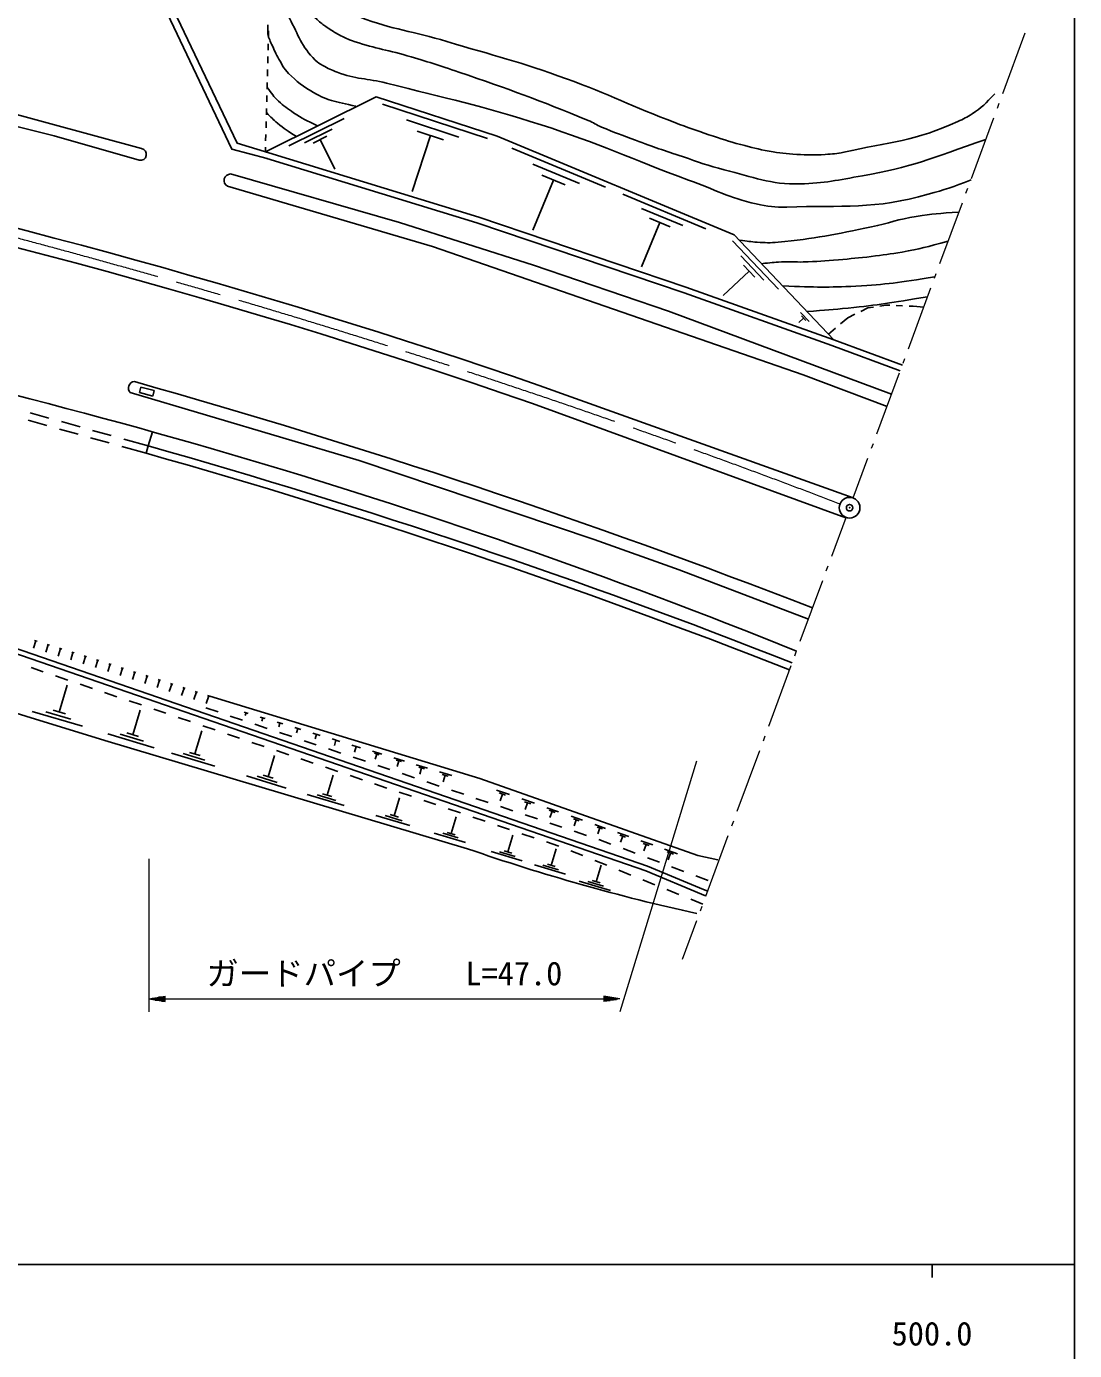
# Model space of a CAD drawing. Units: millimetres, scale not verified. Extents: x 40000 to 680000, y 20000 to 380000.
# Drawn here: x 498105 to 579000, y 198357 to 300552 of the extents above; entities that cross this region are included whole.
import ezdxf
from ezdxf.enums import TextEntityAlignment as Align

# ---------------------------------------------------------------- set-up
doc = ezdxf.new("R2010")
doc.units = ezdxf.units.MM
doc.header["$LTSCALE"] = 1000
doc.header["$PDMODE"] = 32
doc.header["$PDSIZE"] = 500
doc.linetypes.add('CHAIN', pattern=[18.5, 12, -1.5, 3.5, -1.5])
for name, color, linetype, lineweight in [('M-BGD', 7, 'Continuous', 25), ('M-BGD-HTXT', 7, 'Continuous', 13), ('M-BMK', 2, 'CHAIN', 13), ('M-BMK-SRVR', 3, 'Continuous', 25), ('M-STR-HTXT', 7, 'Continuous', 13), ('M-STR-STRD', 7, 'Continuous', 25), ('M-TTL-BAND', 7, 'Continuous', 25)]:
    doc.layers.add(name, color=color, linetype=linetype, lineweight=lineweight)
doc.layers.add('M-OTRS', color=6, linetype='Continuous')
doc.styles.add('ＭＳ ゴシック', font='')
doc.styles.get('ＭＳ ゴシック').set_extended_font_data('MS Gothic')

msp = doc.modelspace()

# ---------------------------------------------------------------- linework, layer by layer
at = {"layer": 'M-BGD'}
for p, q in [((516796, 300224), (516783, 299724)), ((516769, 299224), (516756, 298725)), ((516742, 298225), (516728, 297725)), ((516715, 297225), (516701, 296725)), ((516688, 296226), (516674, 295726)), ((516661, 295226), (516647, 294726)), ((525591, 294546), (533685, 291897)), ((516633, 294226), (516620, 293726)), ((518346, 291330), (522614, 293450)), ((527438, 293344), (531485, 292019)), ((516606, 293227), (516593, 292727)), ((519555, 291575), (521689, 292635)), ((528273, 292474), (530297, 291811)), ((516579, 292227), (516566, 291727)), ((520229, 291556), (521296, 292086)), ((520763, 291821), (521894, 289545)), ((529285, 292142), (527872, 287826)), ((516552, 291227), (516543, 290881)), ((535576, 291164), (542805, 288159)), ((537183, 289931), (540798, 288429)), ((538790, 288698), (537187, 284842)), ((537886, 289073), (539694, 288322)), ((544147, 287602), (550540, 284945)), ((545568, 286511), (548765, 285183)), ((546989, 285421), (545572, 282011)), ((546190, 285753), (547788, 285089)), ((552611, 284011), (556153, 280271)), ((553247, 282840), (555018, 280970)), ((553441, 282136), (554326, 281201)), ((553884, 281669), (551889, 279779)), ((563979, 278977), (564426, 279048)), ((564426, 279048), (564732, 279036)), ((565231, 279015), (565731, 278994)), ((558091, 278042), (557724, 277694)), ((557857, 278472), (558508, 277785)), ((557928, 278213), (558254, 277870)), ((560941, 277596), (561503, 278074)), ((561503, 278074), (562046, 278341)), ((562495, 278561), (563038, 278827)), ((563038, 278827), (563485, 278898)), ((566230, 278973), (566536, 278960)), ((566536, 278960), (567369, 278895)), ((559998, 276793), (560560, 277272)), ((560257, 275928), (565553, 273984)), ((560413, 276355), (565710, 274411)), ((506823, 272294), (506938, 272723)), ((507846, 272018), (506823, 272294)), ((506938, 272723), (507962, 272447)), ((507962, 272447), (507846, 272018)), ((498238, 270154), (499683, 269750)), ((498390, 270732), (499835, 270327)), ((500797, 270056), (502241, 269651)), ((500646, 269481), (502091, 269077)), ((503054, 268808), (504498, 268404)), ((503204, 269380), (504648, 268975)), ((505461, 268135), (507344, 267608)), ((505611, 268704), (507503, 268173)), ((498831, 253128), (498653, 252556)), ((498736, 253158), (498927, 253099)), ((499786, 252830), (499607, 252258)), ((499691, 252860), (499881, 252801)), ((500741, 252533), (500562, 251960)), ((500645, 252562), (500836, 252503)), ((501695, 252235), (501516, 251662)), ((501600, 252264), (501791, 252205)), ((502650, 251937), (502471, 251364)), ((502554, 251967), (502745, 251907)), ((503604, 251639), (503426, 251066)), ((503509, 251669), (503700, 251609)), ((499401, 250745), (498454, 251065)), ((501296, 250104), (500349, 250425)), ((504558, 251337), (504373, 250766)), ((504462, 251368), (504653, 251306)), ((505509, 251029), (505325, 250459)), ((505414, 251060), (505604, 250999)), ((506461, 250722), (506277, 250151)), ((506366, 250753), (506556, 250691)), ((507412, 250415), (507228, 249844)), ((507317, 250446), (507508, 250384)), ((500639, 247629), (501243, 249700)), ((503190, 249463), (502243, 249784)), ((508364, 250108), (508180, 249537)), ((508269, 250138), (508459, 250077)), ((509316, 249800), (509131, 249229)), ((509221, 249831), (509411, 249770)), ((510267, 249493), (510083, 248922)), ((510172, 249524), (510363, 249462)), ((505085, 248823), (504138, 249143)), ((506979, 248182), (506032, 248502)), ((511219, 249186), (511035, 248615)), ((511124, 249216), (511314, 249155)), ((512168, 248879), (511983, 248308)), ((512075, 248909), (512260, 248850)), ((502430, 246545), (498547, 247678)), ((501535, 247087), (499593, 247654)), ((501125, 247488), (500154, 247771)), ((506309, 245891), (506877, 247794)), ((508874, 247541), (507927, 247861)), ((511941, 247966), (512890, 247648)), ((513838, 247330), (514786, 247013)), ((514901, 247626), (515221, 247528)), ((515061, 247577), (514996, 247364)), ((510769, 246900), (509821, 247221)), ((512663, 246259), (511716, 246580)), ((515734, 246695), (516682, 246377)), ((516152, 247245), (516524, 247131)), ((516338, 247188), (516262, 246940)), ((517454, 246848), (517881, 246718)), ((517667, 246783), (517580, 246498)), ((518809, 246435), (519293, 246287)), ((519051, 246361), (518953, 246038)), ((507951, 244882), (504382, 245948)), ((507130, 245387), (505346, 245920)), ((506755, 245758), (505863, 246024)), ((511101, 244400), (511634, 246186)), ((514558, 245619), (513610, 245939)), ((516452, 244978), (515505, 245298)), ((517630, 246060), (518579, 245742)), ((519527, 245424), (520475, 245106)), ((520220, 246005), (520763, 245839)), ((520492, 245922), (520381, 245560)), ((521689, 245557), (522294, 245372)), ((521992, 245464), (521869, 245061)), ((512641, 243454), (509294, 244454)), ((511871, 243927), (510197, 244427)), ((511519, 244276), (510682, 244525)), ((516750, 242648), (517250, 244286)), ((518347, 244337), (517400, 244657)), ((521423, 244789), (522371, 244471)), ((523218, 245090), (523887, 244886)), ((523553, 244988), (523417, 244542)), ((524811, 244605), (525546, 244381)), ((524965, 244451), (525333, 244339)), ((525149, 244395), (525029, 244002)), ((520241, 243696), (519294, 244017)), ((522136, 243055), (521189, 243376)), ((523320, 244153), (524268, 243836)), ((525216, 243518), (526164, 243200)), ((526468, 244100), (527273, 243854)), ((526637, 243931), (527039, 243808)), ((526838, 243870), (526707, 243440)), ((528194, 243574), (529071, 243306)), ((528378, 243390), (528816, 243256)), ((528597, 243323), (528454, 242855)), ((518160, 241770), (515089, 242707)), ((517455, 242209), (515919, 242678)), ((517134, 242531), (516366, 242765)), ((521320, 241227), (521777, 242755)), ((524031, 242415), (523083, 242735)), ((527112, 242883), (528061, 242565)), ((529009, 242247), (529957, 241929)), ((529990, 243026), (530943, 242735)), ((530190, 242826), (530666, 242681)), ((530428, 242753), (530273, 242245)), ((522638, 240417), (519774, 241273)), ((521979, 240822), (520547, 241250)), ((521678, 241120), (520962, 241334)), ((525925, 241774), (524978, 242094)), ((527820, 241133), (526872, 241453)), ((530905, 241612), (531853, 241294)), ((534390, 241618), (535387, 241267)), ((534593, 241397), (535091, 241221)), ((534842, 241309), (534655, 240777)), ((526493, 239623), (526910, 241019)), ((529714, 240492), (528767, 240813)), ((531609, 239851), (530662, 240172)), ((532802, 240976), (533750, 240659)), ((534698, 240341), (535646, 240023)), ((536352, 240927), (537306, 240592)), ((536546, 240716), (537023, 240548)), ((536785, 240632), (536606, 240124)), ((538271, 240252), (539182, 239932)), ((527697, 238882), (525079, 239664)), ((527095, 239252), (525786, 239644)), ((526820, 239525), (526165, 239720)), ((530881, 238259), (531266, 239545)), ((533503, 239211), (532556, 239531)), ((536594, 239706), (537543, 239388)), ((538456, 240051), (538912, 239890)), ((538684, 239971), (538513, 239485)), ((540146, 239593), (541016, 239287)), ((540323, 239400), (540758, 239247)), ((540540, 239324), (540377, 238860)), ((531991, 237577), (529579, 238298)), ((531436, 237918), (530230, 238278)), ((531183, 238169), (530580, 238349)), ((535398, 238570), (534451, 238890)), ((535266, 236840), (535650, 238127)), ((537293, 237929), (536345, 238249)), ((538491, 239070), (539439, 238752)), ((540387, 238435), (541335, 238117)), ((541980, 238948), (542809, 238656)), ((542148, 238764), (542563, 238618)), ((542356, 238691), (542200, 238249)), ((543730, 238332), (544604, 238025)), ((543908, 238139), (544344, 237985)), ((539187, 237288), (538240, 237609)), ((542283, 237799), (543220, 237448)), ((544126, 238062), (543962, 237596)), ((544156, 237096), (545092, 236745)), ((545519, 237703), (546449, 237376)), ((545708, 237497), (546173, 237334)), ((545940, 237415), (545766, 236919)), ((536376, 236158), (533963, 236879)), ((535821, 236499), (534614, 236859)), ((535567, 236750), (534964, 236930)), ((538612, 235797), (538996, 237083)), ((541047, 236555), (540120, 236929)), ((542902, 235806), (541974, 236180)), ((546028, 236394), (546965, 236042)), ((547363, 237054), (548351, 236706)), ((547564, 236835), (548058, 236662)), ((547811, 236749), (547625, 236221)), ((539722, 235115), (537310, 235836)), ((539167, 235456), (537961, 235816)), ((538913, 235707), (538310, 235887)), ((542078, 234539), (542463, 235825)), ((544756, 235056), (543829, 235431)), ((547901, 235691), (548837, 235339)), ((543188, 233857), (540776, 234578)), ((542633, 234198), (541427, 234558)), ((542380, 234449), (541777, 234629)), ((546610, 234307), (545683, 234682)), ((549773, 234988), (550710, 234637)), ((548465, 233558), (547538, 233933)), ((550319, 232809), (549392, 233183))]:
    msp.add_line(p, q, dxfattribs=at)
for points in [[(460300, 303808), (464915, 302923), (474601, 309776), (495270, 307731), (507999, 303653), (513951, 291078), (516671, 290367)], [(460467, 304446), (465028, 303583), (474792, 310557), (495472, 308321), (508369, 304125), (514362, 291537), (516802, 290803)], [(560413, 276355), (552729, 284468), (534429, 292074), (525096, 295129), (516543, 290881)], [(516669, 290368), (532876, 285397), (548861, 279999), (560260, 275927)], [(516802, 290803), (533015, 285830), (549011, 280429), (560413, 276355)], [(507844, 269264), (507503, 268173), (507344, 267608)], [(468724, 259985), (487094, 255284), (490326, 254383), (495469, 252764), (545903, 235375), (550203, 233583), (550527, 233440)], [(468822, 260370), (487197, 255668), (490439, 254764), (495594, 253142), (546044, 235747), (550360, 233948), (550687, 233804)], [(491940, 249188), (504143, 245449), (532156, 237081)], [(512260, 248850), (533088, 242500), (549936, 236573), (551460, 236234)]]:
    msp.add_lwpolyline(points, dxfattribs=at)
for centre, radius, start, end in [((380304, -186845), 473606, 68.02257, 79.24885), ((365492, -235895), 523690, 68.52514, 74.26589), ((365492, -235895), 523104, 68.52383, 74.26589), ((583794, 386161), 157770, 250.89521, 257.5764)]:
    msp.add_arc(centre, radius, start, end, dxfattribs=at)
for points, knots in [([(518186, 313620), (518031, 312879), (517970, 312646), (517932, 312011), (517905, 311549), (517913, 311288), (517932, 310826), (517949, 310428), (517966, 310205), (518017, 309810), (518091, 309244), (518155, 308929), (518271, 308370), (518403, 307734), (518459, 307367), (518694, 306762), (519123, 305659), (519358, 305013), (520049, 304052), (520459, 303483), (520797, 303251), (521319, 302782), (521600, 302530), (521768, 302400), (522081, 302190), (522401, 301975), (522589, 301867), (522928, 301682), (523278, 301490), (523485, 301398), (523859, 301258), (526399, 300309), (527950, 300174), (530548, 299396), (534165, 298311), (536228, 297808), (539776, 296517), (543095, 295309), (544858, 294386), (548158, 293130), (549175, 292744), (549753, 292548), (550783, 292199), (551734, 291877), (552269, 291701), (553238, 291437), (554090, 291205), (554571, 291082), (555440, 290929), (556260, 290784), (556725, 290718), (557556, 290675), (558415, 290631), (558900, 290609), (559758, 290675), (560322, 290718), (560645, 290720), (561197, 290844), (564672, 291624), (566767, 291726), (570002, 293215), (570446, 293419), (570690, 293547), (571103, 293808), (571876, 294294), (572110, 294600), (572847, 295365)], [0, 0, 0, 0, 1, 1, 1, 2, 2, 2, 3, 3, 3, 4, 4, 4, 5, 5, 5, 6, 6, 6, 7, 7, 7, 8, 8, 8, 9, 9, 9, 10, 10, 10, 11, 11, 11, 12, 12, 12, 13, 13, 13, 14, 14, 14, 15, 15, 15, 16, 16, 16, 17, 17, 17, 18, 18, 18, 19, 19, 19, 20, 20, 20, 21, 21, 21, 22, 22, 22, 22]), ([(517001, 304222), (517607, 302770), (517795, 302340), (518405, 301184), (519096, 299876), (519340, 299001), (520388, 297956), (520589, 297755), (520734, 297675), (520980, 297533), (521391, 297297), (521639, 297194), (522081, 297025), (523504, 296479), (524412, 296550), (525891, 296178), (530575, 295001), (533228, 294427), (537829, 292961), (542353, 291520), (544753, 290329), (549212, 288699), (551239, 287958), (552314, 287321), (554424, 286865), (555334, 286668), (555864, 286578), (556794, 286611), (561073, 286761), (563598, 286412), (567711, 287603), (569022, 287983), (569559, 288106), (571018, 288728)], [0, 0, 0, 0, 1, 1, 1, 2, 2, 2, 3, 3, 3, 4, 4, 4, 5, 5, 5, 6, 6, 6, 7, 7, 7, 8, 8, 8, 9, 9, 9, 10, 10, 10, 11, 11, 11, 11]), ([(518356, 304052), (518648, 303445), (518723, 303251), (519033, 302782), (519190, 302545), (519266, 302401), (519456, 302190), (519925, 301668), (520188, 301370), (520726, 300920), (520980, 300708), (521128, 300594), (521404, 300412), (521726, 300199), (521912, 300089), (522250, 299904), (522601, 299711), (522806, 299616), (523182, 299480), (524827, 298887), (525818, 298776), (527500, 298295), (529068, 297846), (529933, 297546), (531479, 297025), (535426, 295696), (537614, 294875), (541470, 293300), (541880, 293132), (542078, 292967), (542486, 292792), (543496, 292357), (544080, 292158), (545110, 291776), (546522, 291252), (547320, 290975), (548751, 290506), (550003, 290095), (550688, 289801), (551968, 289490), (554225, 288941), (555492, 288342), (557814, 288400), (559710, 288448), (560761, 288706), (562629, 289031), (566452, 289697), (567800, 290315), (572157, 291838)], [0, 0, 0, 0, 1, 1, 1, 2, 2, 2, 3, 3, 3, 4, 4, 4, 5, 5, 5, 6, 6, 6, 7, 7, 7, 8, 8, 8, 9, 9, 9, 10, 10, 10, 11, 11, 11, 12, 12, 12, 13, 13, 13, 14, 14, 14, 15, 15, 15, 16, 16, 16, 16]), ([(516747, 300666), (516714, 300369), (516714, 300251), (516747, 299988), (516795, 299604), (516932, 299412), (517086, 299057), (517291, 298582), (517418, 298319), (517678, 297872), (517835, 297602), (517895, 297428), (518102, 297194), (518755, 296455), (519213, 296110), (520049, 295586), (521263, 294824), (521948, 294745), (523520, 294400)], [0, 0, 0, 0, 1, 1, 1, 2, 2, 2, 3, 3, 3, 4, 4, 4, 5, 5, 5, 6, 6, 6, 6]), ([(520571, 292882), (519689, 293308), (519401, 293428), (518722, 293893), (518248, 294217), (517969, 294389), (517559, 294790), (517173, 295167), (517044, 295342), (516678, 295854)], [0, 0, 0, 0, 1, 1, 1, 2, 2, 2, 3, 3, 3, 3]), ([(516625, 293907), (517004, 293511), (517129, 293395), (517478, 293096), (518007, 292643), (518235, 292516), (518936, 292069)], [0, 0, 0, 0, 1, 1, 1, 2, 2, 2, 2]), ([(553154, 284071), (553786, 283966), (553976, 283939), (554508, 283902), (555135, 283857), (555491, 283844), (556117, 283902), (558956, 284162), (560528, 284504), (563319, 285083), (564681, 285366), (565413, 285675), (566788, 285895), (568062, 286099), (568532, 286129), (570076, 286212)], [0, 0, 0, 0, 1, 1, 1, 2, 2, 2, 3, 3, 3, 4, 4, 4, 5, 5, 5, 5]), ([(554837, 282242), (555563, 282327), (555770, 282349), (556371, 282378), (557032, 282409), (557403, 282357), (558064, 282378), (559124, 282410), (559717, 282459), (560774, 282547), (561767, 282630), (562324, 282679), (563314, 282801), (564242, 282916), (564763, 282980), (565684, 283140), (567092, 283384), (567567, 283529), (569246, 283969)], [0, 0, 0, 0, 1, 1, 1, 2, 2, 2, 3, 3, 3, 4, 4, 4, 5, 5, 5, 6, 6, 6, 6]), ([(556462, 280527), (559124, 280422), (559918, 280400), (562128, 280515), (564523, 280640), (565374, 280780), (568228, 281217)], [0, 0, 0, 0, 1, 1, 1, 2, 2, 2, 2]), ([(558331, 278554), (559868, 278655), (560286, 278697), (561536, 278822), (563939, 279061), (564733, 279216), (567659, 279679)], [0, 0, 0, 0, 1, 1, 1, 2, 2, 2, 2])]:
    msp.add_open_spline(points, degree=3, knots=knots, dxfattribs=at)
msp.add_open_spline([(554932, 282124), (554934, 282128), (554936, 282131), (554939, 282135)], degree=3, dxfattribs=at)
at = {"layer": 'M-BGD-HTXT'}
for p, q in [((573467, 295379), (575202, 300068)), ((573051, 294253), (573189, 294628)), ((571038, 288814), (572773, 293503)), ((570622, 287688), (570761, 288063)), ((568609, 282248), (570344, 286938)), ((568193, 281123), (568332, 281498)), ((566181, 275683), (567916, 280373)), ((565764, 274558), (565903, 274933)), ((563752, 269118), (565487, 273808)), ((563336, 267993), (563474, 268368)), ((561917, 264159), (563058, 267242)), ((560258, 259675), (561362, 262658)), ((559842, 258549), (559981, 258924)), ((557829, 253109), (559564, 257799)), ((557413, 251984), (557552, 252359)), ((555401, 246544), (557135, 251234)), ((554984, 245419), (555123, 245794)), ((552972, 239979), (554707, 244669)), ((552555, 238854), (552694, 239229)), ((550543, 233414), (552278, 238103)), ((550127, 232289), (550266, 232664)), ((548745, 228555), (549849, 231538))]:
    msp.add_line(p, q, dxfattribs=at)
at = {"layer": 'M-BMK'}
msp.add_arc((335731, -324578), 629891, 69.05569, 75.65715, dxfattribs=at)
at = {"layer": 'M-BMK-SRVR'}
msp.add_circle((561640, 263408), 800, dxfattribs=at)
at = {"layer": 'M-OTRS'}
msp.add_point((561640, 263408), dxfattribs=at)
at = {"layer": 'M-STR-HTXT'}
for p, q in [((549815, 243839), (543908, 224495)), ((507550, 236297), (507550, 224495)), ((507550, 225495), (508800, 225703)), ((507550, 225495), (508800, 225286)), ((507550, 225495), (508800, 225495)), ((508800, 225536), (507800, 225536)), ((508800, 225453), (507800, 225453)), ((508050, 225578), (508800, 225578)), ((508050, 225411), (508800, 225411)), ((508800, 225620), (508300, 225620)), ((508800, 225370), (508300, 225370)), ((508550, 225661), (508800, 225661)), ((508550, 225328), (508800, 225328)), ((508800, 225286), (508800, 225703)), ((508800, 225495), (542658, 225495)), ((543908, 225495), (542658, 225703)), ((542658, 225703), (542658, 225286)), ((542908, 225661), (542658, 225661)), ((542658, 225620), (543158, 225620)), ((543408, 225578), (542658, 225578)), ((542658, 225536), (543658, 225536)), ((543908, 225495), (542658, 225286)), ((543908, 225495), (542658, 225495)), ((542658, 225453), (543658, 225453)), ((543408, 225411), (542658, 225411)), ((542658, 225370), (543158, 225370)), ((542908, 225328), (542658, 225328))]:
    msp.add_line(p, q, dxfattribs=at)
at = {"layer": 'M-STR-STRD'}
for p, q in [((537684, 272847), (561917, 264159)), ((537158, 271448), (561347, 262617))]:
    msp.add_line(p, q, dxfattribs=at)
for points in [[(506989, 291129), (492109, 295162), (474752, 299057), (468675, 300126)], [(468570, 299240), (478139, 297364), (488638, 294993), (500237, 292114), (506812, 290221)], [(564530, 271222), (558064, 273657), (529447, 283563), (513614, 288220)], [(513857, 289166), (526907, 285426), (537236, 282124), (547650, 278568), (564884, 272179)], [(558460, 254813), (548488, 258615), (541934, 260962), (523774, 267053), (506119, 272295)]]:
    msp.add_lwpolyline(points, dxfattribs=at)
for centre, radius, start, end in [((369503, -210850), 510606, 70.83166, 88.44777), ((366900, -221985), 523475, 70.95864, 86.18064), ((506898, 290675), 462, 259.36233, 78.55855), ((513861, 288661), 505, 90.47356, 240.74895), ((506463, 272648), 493, 92.99348, 225.80784), ((350467, -281391), 576048, 68.8002, 74.29055)]:
    msp.add_arc(centre, radius, start, end, dxfattribs=at)
at = {"layer": 'M-TTL-BAND'}
for p, q in [((579000, 20000), (579000, 370000)), ((40000, 205000), (579000, 205000)), ((568000, 205000), (568000, 204000))]:
    msp.add_line(p, q, dxfattribs=at)

# ---------------------------------------------------------------- texts
at = {"layer": 'M-STR-HTXT', "style": 'ＭＳ ゴシック'}
msp.add_text('ガードパイプ    L=47.0', height=1833, dxfattribs=at).set_placement((525729, 225995), align=Align.BOTTOM_CENTER)
at = {"layer": 'M-TTL-BAND', "style": 'ＭＳ ゴシック'}
msp.add_text('500.0', height=1833, dxfattribs=at).set_placement((568000, 198195), align=Align.BOTTOM_CENTER)

doc.saveas('drawing.dxf')
